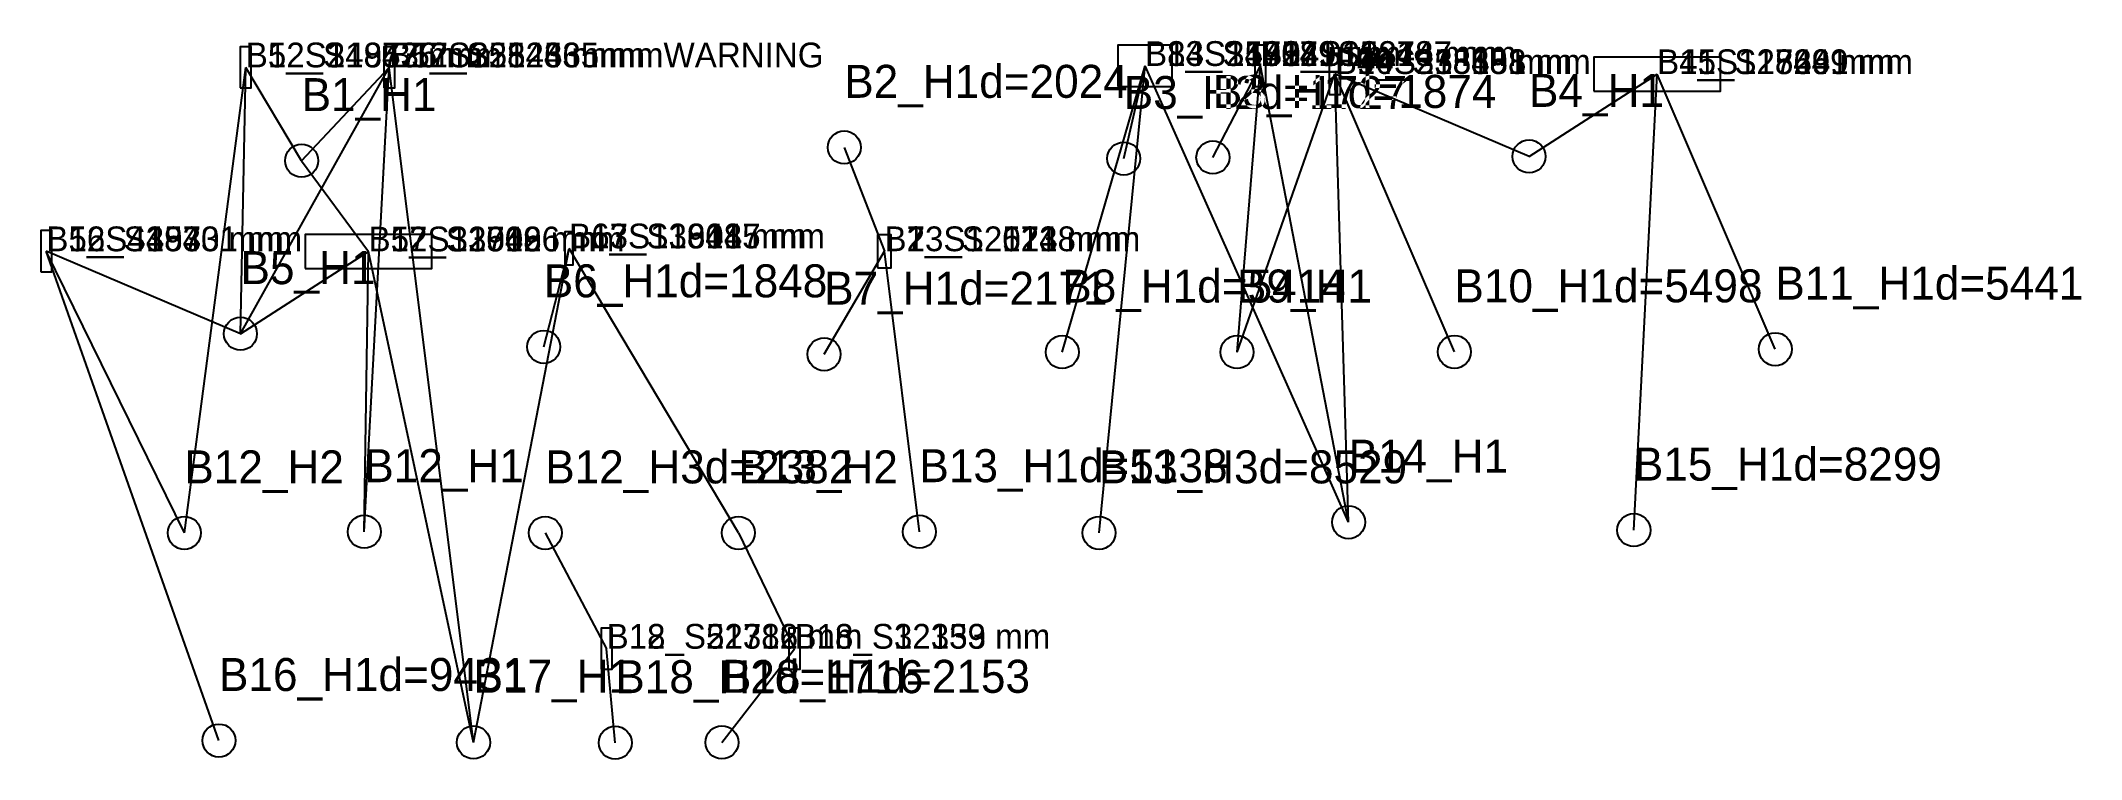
# Model space of a CAD drawing. Header units: metres. Extents: x 1691 to 38773, y 8680 to 21739.
import ezdxf

# ---------------------------------------------------------------- set-up
doc = ezdxf.new("R2010")
doc.units = ezdxf.units.M
doc.layers.add('DEBUG_SKETCH_OWNERSHIP', color=7, linetype='Continuous')

msp = doc.modelspace()

# ---------------------------------------------------------------- linework, layer by layer
at = {"layer": 'DEBUG_SKETCH_OWNERSHIP'}
for p, q in [((4299.94, 12793.505), (5416.264, 21256.2155)), ((5320.382, 16414.999), (5416.264, 21256.2155)), ((5320.382, 16414.999), (8023.76, 21256.1635)), ((6431.974, 19559.896), (5416.264, 21256.2155)), ((6431.974, 19559.896), (8023.76, 21256.1635)), ((7570.943, 12815.214), (8023.76, 21256.1635)), ((9555.205, 8986.146), (8023.76, 21256.1635)), ((20254.819, 16081.248), (21759.6325, 21282.3045)), ((20923.993, 12793.505), (21759.6325, 21282.3045)), ((21373.114, 19598.323), (21759.6325, 21282.3045)), ((25458.14, 12987.864), (21759.6325, 21282.3045)), ((22991.807, 19619.117), (23856.1845, 21282.3045)), ((23430.912, 16081.248), (23856.1845, 21282.3045)), ((25458.14, 12987.864), (23856.1845, 21282.3045)), ((23430.912, 16081.248), (25209.3115, 21135.728)), ((28737.817, 19637.311), (25209.3115, 21135.728)), ((27381.977, 16084.567), (25209.3115, 21135.728)), ((25458.14, 12987.864), (25209.3115, 21135.728)), ((28737.817, 19637.311), (31065.321, 21133.064)), ((30642.893, 12843.924), (31065.321, 21133.064)), ((33213.143, 16132.97), (31065.321, 21133.064)), ((16292.83, 19801.877), (17024.112, 17914.209)), ((6431.974, 19559.896), (7647.886, 17910.7525)), ((5320.382, 16414.999), (1791.8765, 17913.417)), ((4299.94, 12793.505), (1791.8765, 17913.417)), ((4929.244, 9019.509), (1791.8765, 17913.417)), ((5320.382, 16414.999), (7647.886, 17910.7525)), ((7570.943, 12815.214), (7647.886, 17910.7525)), ((9555.205, 8986.146), (7647.886, 17910.7525)), ((9555.205, 8986.146), (11292.319, 17965.569)), ((10832.504, 16175.564), (11292.319, 17965.569)), ((14368.409, 12793.505), (11292.319, 17965.569)), ((15927.092, 16040.412), (17024.112, 17914.209)), ((17659.096, 12815.214), (17024.112, 17914.209)), ((10858.777, 12793.505), (11973.7015, 10688.546)), ((14368.409, 12793.505), (15388.6225, 10688.546)), ((12132.079, 8979.672), (11973.7015, 10688.546)), ((14069.752, 8986.175), (15388.6225, 10688.546))]:
    msp.add_line(p, q, dxfattribs=at)
for points in [[(5316.264, 20881.187), (5516.264, 20881.187), (5516.264, 21631.244), (5316.264, 21631.244), (5316.264, 20881.187)], [(5316.264, 20881.187), (5516.264, 20881.187), (5516.264, 21631.244), (5316.264, 21631.244), (5316.264, 20881.187)], [(5316.264, 20881.187), (5516.264, 20881.187), (5516.264, 21631.244), (5316.264, 21631.244), (5316.264, 20881.187)], [(7923.76, 20881.187), (8123.76, 20881.187), (8123.76, 21631.14), (7923.76, 21631.14), (7923.76, 20881.187)], [(7923.76, 20881.187), (8123.76, 20881.187), (8123.76, 21631.14), (7923.76, 21631.14), (7923.76, 20881.187)], [(7923.76, 20881.187), (8123.76, 20881.187), (8123.76, 21631.14), (7923.76, 21631.14), (7923.76, 20881.187)], [(7923.76, 20881.187), (8123.76, 20881.187), (8123.76, 21631.14), (7923.76, 21631.14), (7923.76, 20881.187)], [(21263.755, 20907.154), (22255.51, 20907.154), (22255.51, 21657.455), (21263.755, 21657.455), (21263.755, 20907.154)], [(21263.755, 20907.154), (22255.51, 20907.154), (22255.51, 21657.455), (21263.755, 21657.455), (21263.755, 20907.154)], [(21263.755, 20907.154), (22255.51, 20907.154), (22255.51, 21657.455), (21263.755, 21657.455), (21263.755, 20907.154)], [(21263.755, 20907.154), (22255.51, 20907.154), (22255.51, 21657.455), (21263.755, 21657.455), (21263.755, 20907.154)], [(23755.774, 20907.154), (23956.595, 20907.154), (23956.595, 21657.455), (23755.774, 21657.455), (23755.774, 20907.154)], [(23755.774, 20907.154), (23956.595, 20907.154), (23956.595, 21657.455), (23755.774, 21657.455), (23755.774, 20907.154)], [(23755.774, 20907.154), (23956.595, 20907.154), (23956.595, 21657.455), (23755.774, 21657.455), (23755.774, 20907.154)], [(25108.901, 20760.577), (25309.722, 20760.577), (25309.722, 21510.879), (25108.901, 21510.879), (25108.901, 20760.577)], [(25108.901, 20760.577), (25309.722, 20760.577), (25309.722, 21510.879), (25108.901, 21510.879), (25108.901, 20760.577)], [(25108.901, 20760.577), (25309.722, 20760.577), (25309.722, 21510.879), (25108.901, 21510.879), (25108.901, 20760.577)], [(25108.901, 20760.577), (25309.722, 20760.577), (25309.722, 21510.879), (25108.901, 21510.879), (25108.901, 20760.577)], [(29915.265, 20823.064), (32215.377, 20823.064), (32215.377, 21443.064), (29915.265, 21443.064), (29915.265, 20823.064)], [(29915.265, 20823.064), (32215.377, 20823.064), (32215.377, 21443.064), (29915.265, 21443.064), (29915.265, 20823.064)], [(29915.265, 20823.064), (32215.377, 20823.064), (32215.377, 21443.064), (29915.265, 21443.064), (29915.265, 20823.064)], [(1691.466, 17538.266), (1892.287, 17538.266), (1892.287, 18288.568), (1691.466, 18288.568), (1691.466, 17538.266)], [(1691.466, 17538.266), (1892.287, 17538.266), (1892.287, 18288.568), (1691.466, 18288.568), (1691.466, 17538.266)], [(1691.466, 17538.266), (1892.287, 17538.266), (1892.287, 18288.568), (1691.466, 18288.568), (1691.466, 17538.266)], [(6497.83, 17600.752), (8797.942, 17600.752), (8797.942, 18220.753), (6497.83, 18220.753), (6497.83, 17600.752)], [(6497.83, 17600.752), (8797.942, 17600.752), (8797.942, 18220.753), (6497.83, 18220.753), (6497.83, 17600.752)], [(6497.83, 17600.752), (8797.942, 17600.752), (8797.942, 18220.753), (6497.83, 18220.753), (6497.83, 17600.752)], [(6497.83, 17600.752), (8797.942, 17600.752), (8797.942, 18220.753), (6497.83, 18220.753), (6497.83, 17600.752)], [(11217.319, 17665.569), (11367.319, 17665.569), (11367.319, 18265.569), (11217.319, 18265.569), (11217.319, 17665.569)], [(11217.319, 17665.569), (11367.319, 17665.569), (11367.319, 18265.569), (11217.319, 18265.569), (11217.319, 17665.569)], [(11217.319, 17665.569), (11367.319, 17665.569), (11367.319, 18265.569), (11217.319, 18265.569), (11217.319, 17665.569)], [(16900.207, 17614.209), (17148.017, 17614.209), (17148.017, 18214.209), (16900.207, 18214.209), (16900.207, 17614.209)], [(16900.207, 17614.209), (17148.017, 17614.209), (17148.017, 18214.209), (16900.207, 18214.209), (16900.207, 17614.209)], [(16900.207, 17614.209), (17148.017, 17614.209), (17148.017, 18214.209), (16900.207, 18214.209), (16900.207, 17614.209)], [(11873.291, 10313.395), (12074.112, 10313.395), (12074.112, 11063.697), (11873.291, 11063.697), (11873.291, 10313.395)], [(11873.291, 10313.395), (12074.112, 10313.395), (12074.112, 11063.697), (11873.291, 11063.697), (11873.291, 10313.395)], [(15288.212, 10313.395), (15489.033, 10313.395), (15489.033, 11063.697), (15288.212, 11063.697), (15288.212, 10313.395)], [(15288.212, 10313.395), (15489.033, 10313.395), (15489.033, 11063.697), (15288.212, 11063.697), (15288.212, 10313.395)]]:
    msp.add_lwpolyline(points, close=True, dxfattribs=at)
for centre in [(16292.83, 19801.877), (6431.974, 19559.896), (21373.114, 19598.323), (22991.807, 19619.117), (28737.817, 19637.311), (5320.382, 16414.999), (10832.504, 16175.564), (15927.092, 16040.412), (20254.819, 16081.248), (23430.912, 16081.248), (27381.977, 16084.567), (33213.143, 16132.97), (4299.94, 12793.505), (7570.943, 12815.214), (10858.777, 12793.505), (14368.409, 12793.505), (17659.096, 12815.214), (20923.993, 12793.505), (25458.14, 12987.864), (30642.893, 12843.924), (4929.244, 9019.509), (9555.205, 8986.146), (12132.079, 8979.672), (14069.752, 8986.175)]:
    msp.add_circle(centre, 300, dxfattribs=at)

# ---------------------------------------------------------------- texts
for s, height, p in [('B1_S21977 mm', 450, (5416.264, 21256.2155)), ('B5_S14842 mm', 450, (5416.264, 21256.2155)), ('B12_S18536 mm', 450, (5416.264, 21256.2155)), ('B1_S32326 mm', 450, (8023.76, 21256.1635)), ('B5_S25544 mm', 450, (8023.76, 21256.1635)), ('B12_S28453 mm', 450, (8023.76, 21256.1635)), ('B17_S212365 mmWARNING', 450, (8023.76, 21256.1635)), ('B3_S21727 mm', 450, (21759.6325, 21282.3045)), ('B8_S15414 mm', 450, (21759.6325, 21282.3045)), ('B13_S48529 mm', 450, (21759.6325, 21282.3045)), ('B14_S19081 mm', 450, (21759.6325, 21282.3045)), ('B3_S11874 mm', 450, (23856.1845, 21282.3045)), ('B9_S15218 mm', 450, (23856.1845, 21282.3045)), ('B14_S28447 mm', 450, (23856.1845, 21282.3045)), ('B4_S23833 mm', 450, (25209.3115, 21135.728)), ('B9_S25358 mm', 450, (25209.3115, 21135.728)), ('B10_S15498 mm', 450, (25209.3115, 21135.728)), ('B14_S38151 mm', 450, (25209.3115, 21135.728)), ('B4_S12766 mm', 450, (31065.321, 21133.064)), ('B11_S15441 mm', 450, (31065.321, 21133.064)), ('B15_S18299 mm', 450, (31065.321, 21133.064)), ('B2_H1d=2024', 600, (16292.83, 20701.877)), ('B3_H1d=1874', 600, (22991.807, 20519.117)), ('B4_H1', 600, (28737.817, 20537.311)), ('B1_H1', 600, (6431.974, 20459.896)), ('B3_H2d=1727', 600, (21373.114, 20498.323)), ('B5_S43833 mm', 450, (1791.8765, 17913.417)), ('B12_S45701 mm', 450, (1791.8765, 17913.417)), ('B16_S19431 mm', 450, (1791.8765, 17913.417)), ('B1_S12048 mm', 450, (7647.886, 17910.7525)), ('B5_S32766 mm', 450, (7647.886, 17910.7525)), ('B12_S35096 mm', 450, (7647.886, 17910.7525)), ('B17_S19126 mm', 450, (7647.886, 17910.7525)), ('B6_S11848 mm', 450, (11292.319, 17965.569)), ('B13_S16017 mm', 450, (11292.319, 17965.569)), ('B17_S39145 mm', 450, (11292.319, 17965.569)), ('B2_S12024 mm', 450, (17024.112, 17914.209)), ('B7_S12171 mm', 450, (17024.112, 17914.209)), ('B13_S25138 mm', 450, (17024.112, 17914.209)), ('B5_H1', 600, (5320.382, 17314.999)), ('B6_H1d=1848', 600, (10832.504, 17075.564)), ('B7_H1d=2171', 600, (15927.092, 16940.412)), ('B8_H1d=5414', 600, (20254.819, 16981.248)), ('B9_H1', 600, (23430.912, 16981.248)), ('B10_H1d=5498', 600, (27381.977, 16984.567)), ('B11_H1d=5441', 600, (33213.143, 17032.97)), ('B14_H1', 600, (25458.14, 13887.864)), ('B12_H2', 600, (4299.94, 13693.505)), ('B12_H1', 600, (7570.943, 13715.214)), ('B12_H3d=2382', 600, (10858.777, 13693.505)), ('B13_H2', 600, (14368.409, 13693.505)), ('B13_H1d=5138', 600, (17659.096, 13715.214)), ('B13_H3d=8529', 600, (20923.993, 13693.505)), ('B15_H1d=8299', 600, (30642.893, 13743.924)), ('B12_S52382 mm', 450, (11973.7015, 10688.546)), ('B18_S21716 mm', 450, (11973.7015, 10688.546)), ('B13_S32339 mm', 450, (15388.6225, 10688.546)), ('B18_S12153 mm', 450, (15388.6225, 10688.546)), ('B16_H1d=9431', 600, (4929.244, 9919.509)), ('B17_H1', 600, (9555.205, 9886.146)), ('B18_H2d=1716', 600, (12132.079, 9879.672)), ('B18_H1d=2153', 600, (14069.752, 9886.175))]:
    msp.add_text(s, height=height, dxfattribs=at).set_placement(p)

doc.saveas('drawing.dxf')
